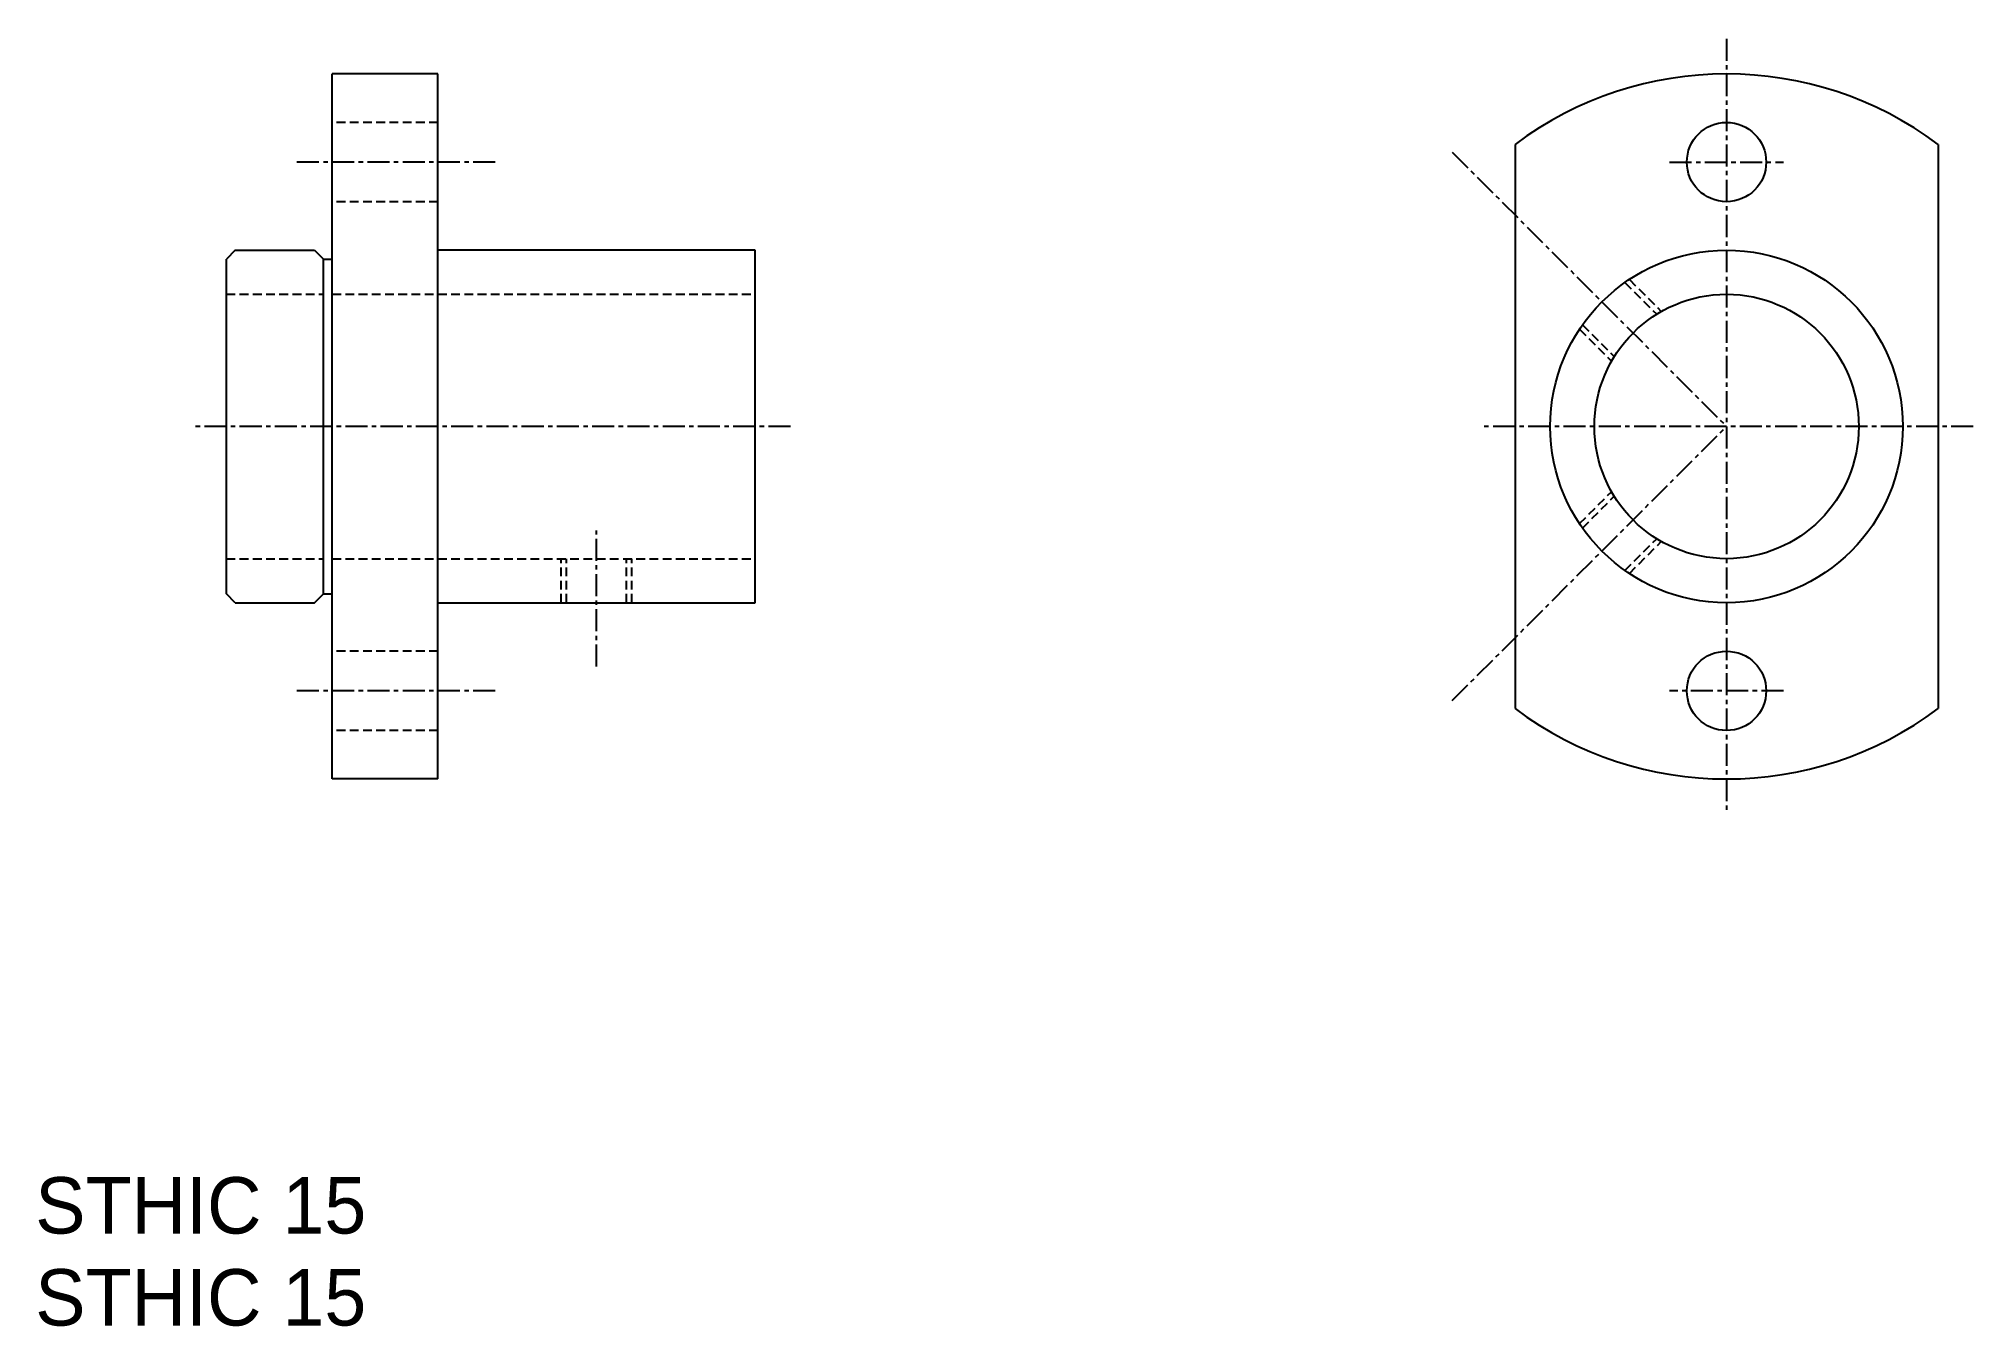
# Model space of a CAD drawing. Extents: x 715 to 825, y -494 to -421.
import ezdxf

# ---------------------------------------------------------------- set-up
doc = ezdxf.new("R2010")
doc.units = 0
doc.linetypes.add('CENTER', pattern=[2, 1.25, -0.25, 0.25, -0.25])
doc.linetypes.add('DASHED', pattern=[0.75, 0.5, -0.25])
doc.layers.get('0').update_dxf_attribs({"linetype": 'CONTINUOUS'})
doc.layers.add('CENTER', color=1, linetype='CENTER')

msp = doc.modelspace()

# ---------------------------------------------------------------- linework, layer by layer
at = {"color": 7, "linetype": 'CONTINUOUS'}
for p, q in [((732.08, -462.8), (732.08, -422.8)), ((738.08, -422.8), (732.08, -422.8)), ((738.08, -462.8), (738.08, -422.8)), ((799.19, -426.8), (799.19, -458.8)), ((823.19, -426.8), (823.19, -458.8)), ((726.58, -432.8), (726.08, -433.3)), ((726.08, -452.3), (726.08, -433.3)), ((726.58, -432.8), (731.08, -432.8)), ((731.08, -432.8), (731.58, -433.3)), ((731.58, -452.3), (731.58, -433.3)), ((731.58, -433.3), (732.08, -433.3)), ((756.08, -432.8), (738.08, -432.8)), ((756.08, -452.8), (756.08, -432.8)), ((726.58, -452.8), (726.08, -452.3)), ((726.58, -452.8), (731.08, -452.8)), ((731.08, -452.8), (731.58, -452.3)), ((731.58, -452.3), (732.08, -452.3)), ((738.08, -452.8), (756.08, -452.8)), ((738.08, -462.8), (732.08, -462.8))]:
    msp.add_line(p, q, dxfattribs=at)
at = {"color": 3, "linetype": 'DASHED'}
for p, q in [((738.08, -425.55), (732.08, -425.55)), ((738.08, -430.05), (732.08, -430.05)), ((805.42, -434.63), (807.23, -436.43)), ((805.68, -434.46), (807.49, -436.27)), ((726.08, -435.3), (731.58, -435.3)), ((732.08, -435.3), (756.08, -435.3)), ((802.85, -437.28), (804.67, -439.1)), ((803.02, -437.03), (804.82, -438.83)), ((802.85, -448.31), (804.67, -446.5)), ((803.02, -448.56), (804.82, -446.76)), ((805.42, -450.97), (807.23, -449.17)), ((805.68, -451.14), (807.49, -449.32)), ((726.08, -450.3), (731.58, -450.3)), ((732.08, -450.3), (756.08, -450.3)), ((745.08, -452.8), (745.08, -450.3)), ((745.38, -452.8), (745.38, -450.3)), ((748.78, -452.8), (748.78, -450.3)), ((749.08, -452.8), (749.08, -450.3)), ((738.08, -455.55), (732.08, -455.55)), ((738.08, -460.05), (732.08, -460.05))]:
    msp.add_line(p, q, dxfattribs=at)
at = {"color": 7, "linetype": 'CONTINUOUS'}
for centre, radius in [((811.19, -427.8), 2.25), ((811.19, -442.8), 10), ((811.19, -442.8), 7.5), ((811.19, -457.8), 2.25)]:
    msp.add_circle(centre, radius, dxfattribs=at)
for start, end in [(53.1301, 126.8699), (233.1301, 306.8699)]:
    msp.add_arc((811.19, -442.8), 20, start, end, dxfattribs=at)
at = {"layer": 'CENTER', "color": 1, "linetype": 'CENTER'}
for p, q in [((811.19, -420.8), (811.19, -464.8)), ((741.33, -427.8), (729.98, -427.8)), ((795.63, -427.24), (811.19, -442.8)), ((807.96, -427.8), (814.42, -427.8)), ((758.08, -442.8), (724.08, -442.8)), ((795.63, -458.35), (811.19, -442.8)), ((825.19, -442.8), (797.19, -442.8)), ((747.08, -456.42), (747.08, -448.71)), ((741.33, -457.8), (729.98, -457.8)), ((814.42, -457.8), (807.96, -457.8))]:
    msp.add_line(p, q, dxfattribs=at)

# ---------------------------------------------------------------- texts
at = {"color": 7, "linetype": 'CONTINUOUS'}
for p in [(715.23, -488.59), (715.23, -493.81)]:
    msp.add_text('STHIC 15', height=3.2, dxfattribs=at).set_placement(p)

doc.saveas('drawing.dxf')
